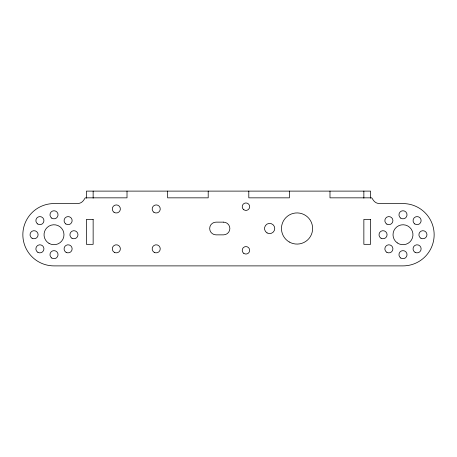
<?xml version="1.0" encoding="UTF-8"?>
<svg xmlns="http://www.w3.org/2000/svg" width="457" height="457" viewBox="0 0 457 457"><rect width="100%" height="100%" fill="white"/><g stroke="black" fill="none" stroke-linecap="round" stroke-linejoin="round"><path stroke-width="0.69" d="M370.587 198.184L370.587 191.112L86.413 191.112L86.413 198.184M363.858 191.112L363.858 198.184M329.988 191.112L329.988 197.841L371.747 197.841L373.352 200.24A7.478 7.478 0 0 0 379.573 203.571L402.988 203.571A31.162 31.162 0 0 1 434.15 234.732A31.162 31.162 0 0 1 402.988 265.888L54.012 265.888A31.162 31.162 0 0 1 22.85 234.732A31.162 31.162 0 0 1 54.012 203.571L77.427 203.571A7.478 7.478 0 0 0 83.648 200.24L85.253 197.841L127.012 197.841L127.012 191.112M289.395 191.112L289.395 197.841L248.797 197.841L248.797 191.112M208.203 191.112L208.203 197.841L167.605 197.841L167.605 191.112M93.142 191.112L93.142 198.184M93.142 219.4L86.413 219.4L86.413 244.329L93.142 244.329L93.142 219.4M370.587 219.4L363.858 219.4L363.858 244.329L370.587 244.329L370.587 219.4M223.513 222.142L216.035 222.142A6.358 6.358 0 0 0 209.677 228.5A6.358 6.358 0 0 0 216.035 234.858L223.513 234.858A6.358 6.358 0 0 0 229.871 228.5A6.358 6.358 0 0 0 223.513 222.142M71.932 238.228A4.039 4.039 0 0 0 77.987 234.732A4.039 4.039 0 0 0 71.932 231.236A4.039 4.039 0 0 0 71.932 238.228M420.914 238.228A4.039 4.039 0 0 0 426.969 234.732A4.039 4.039 0 0 0 420.914 231.236A4.039 4.039 0 0 0 420.914 238.228M37.891 252.333A4.039 4.039 0 0 0 43.946 248.831A4.039 4.039 0 0 0 37.891 245.335A4.039 4.039 0 0 0 37.891 252.333M397.247 242.884A9.968 9.968 0 0 0 412.922 235.629A9.968 9.968 0 0 0 398.801 225.684A9.968 9.968 0 0 0 397.247 242.884M32.047 238.228A4.039 4.039 0 0 0 38.108 234.732A4.039 4.039 0 0 0 32.047 231.236A4.039 4.039 0 0 0 32.047 238.228M243.798 253.367A3.742 3.742 0 0 0 249.671 250.647A3.742 3.742 0 0 0 244.381 246.917A3.742 3.742 0 0 0 243.798 253.367M51.687 257.977A4.039 4.039 0 0 0 58.033 255.035A4.039 4.039 0 0 0 52.315 251.007A4.039 4.039 0 0 0 51.687 257.977M66.094 252.333A4.039 4.039 0 0 0 72.149 248.831A4.039 4.039 0 0 0 66.094 245.335A4.039 4.039 0 0 0 66.094 252.333M381.029 238.228A4.039 4.039 0 0 0 387.085 234.732A4.039 4.039 0 0 0 381.029 231.236A4.039 4.039 0 0 0 381.029 238.228M49.025 243.37A9.968 9.968 0 0 0 63.98 234.732A9.968 9.968 0 0 0 49.025 226.095A9.968 9.968 0 0 0 49.025 243.37M114.307 252.333A4.039 4.039 0 0 0 120.368 248.831A4.039 4.039 0 0 0 114.307 245.335A4.039 4.039 0 0 0 114.307 252.333M415.07 252.333A4.039 4.039 0 0 0 421.131 248.831A4.039 4.039 0 0 0 415.07 245.335A4.039 4.039 0 0 0 415.07 252.333M154.192 252.333A4.039 4.039 0 0 0 160.247 248.831A4.039 4.039 0 0 0 154.192 245.335A4.039 4.039 0 0 0 154.192 252.333M400.663 257.977A4.039 4.039 0 0 0 407.016 255.035A4.039 4.039 0 0 0 401.292 251.007A4.039 4.039 0 0 0 400.663 257.977M153.883 212.254A4.039 4.039 0 0 0 160.236 209.312A4.039 4.039 0 0 0 154.512 205.284A4.039 4.039 0 0 0 153.883 212.254M289.258 241.993A15.578 15.578 0 0 0 312.628 228.5A15.578 15.578 0 0 0 289.258 215.007A15.578 15.578 0 0 0 289.258 241.993M386.873 224.13A4.039 4.039 0 0 0 392.929 220.628A4.039 4.039 0 0 0 386.873 217.132A4.039 4.039 0 0 0 386.873 224.13M400.663 218.092A4.039 4.039 0 0 0 407.016 215.156A4.039 4.039 0 0 0 401.292 211.128A4.039 4.039 0 0 0 400.663 218.092M414.767 223.93A4.039 4.039 0 0 0 421.114 220.994A4.039 4.039 0 0 0 415.396 216.966A4.039 4.039 0 0 0 414.767 223.93M386.873 252.333A4.039 4.039 0 0 0 392.929 248.831A4.039 4.039 0 0 0 386.873 245.335A4.039 4.039 0 0 0 386.873 252.333M37.583 223.93A4.039 4.039 0 0 0 43.929 220.994A4.039 4.039 0 0 0 38.211 216.966A4.039 4.039 0 0 0 37.583 223.93M65.785 223.93A4.039 4.039 0 0 0 72.132 220.994A4.039 4.039 0 0 0 66.414 216.966A4.039 4.039 0 0 0 65.785 223.93M51.687 218.092A4.039 4.039 0 0 0 58.033 215.156A4.039 4.039 0 0 0 52.315 211.128A4.039 4.039 0 0 0 51.687 218.092M267.077 232.927A5.113 5.113 0 0 0 274.743 228.5A5.113 5.113 0 0 0 267.077 224.073A5.113 5.113 0 0 0 267.077 232.927M243.798 209.746A3.742 3.742 0 0 0 249.671 207.027A3.742 3.742 0 0 0 244.381 203.296A3.742 3.742 0 0 0 243.798 209.746M114.004 212.254A4.039 4.039 0 0 0 120.351 209.312A4.039 4.039 0 0 0 114.633 205.284A4.039 4.039 0 0 0 114.004 212.254"/></g></svg>
